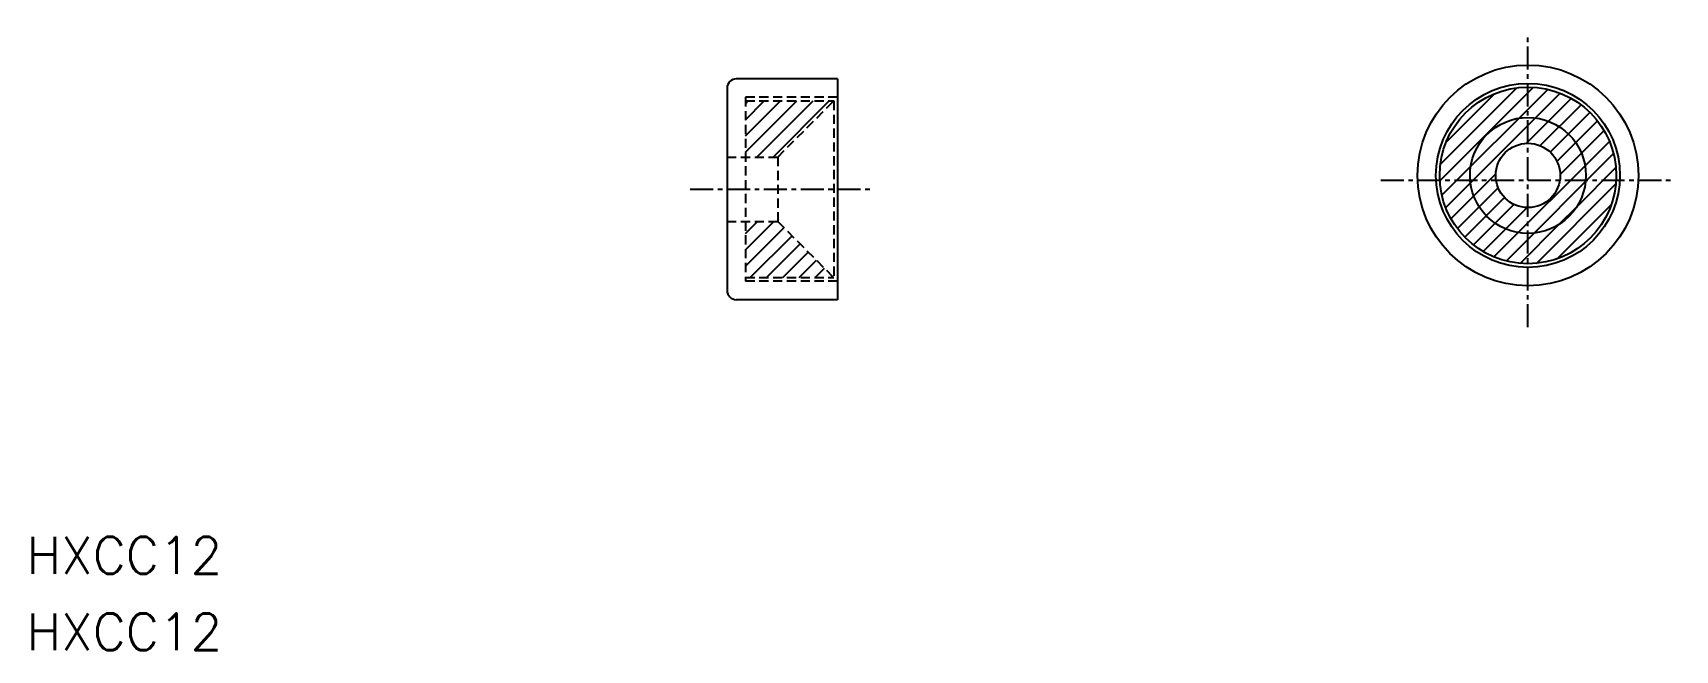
# Model space of a CAD drawing. Extents: x 342.6 to 431.8, y 219.2 to 252.7.
import ezdxf

# ---------------------------------------------------------------- set-up
doc = ezdxf.new("R2010")
doc.units = 0
doc.header["$MEASUREMENT"] = 0
doc.linetypes.add('CENTER', pattern=[2, 1.25, -0.25, 0.25, -0.25])
doc.linetypes.add('DASHED', pattern=[0.75, 0.5, -0.25])
doc.layers.get('0').update_dxf_attribs({"linetype": 'CONTINUOUS'})
doc.layers.add('CENTER', color=1, linetype='CENTER')
doc.styles.get("Standard").update_dxf_attribs({"font": 'txt.shx', "bigfont": '@extfont2.shx'})
pattern_1 = [(45, (9.55994, 0.5021), (-0.4419417, 0.4419417), [])]

msp = doc.modelspace()

# ---------------------------------------------------------------- hatches: boundary and pattern name
at = {"linetype": 'Continuous'}
h = msp.add_hatch(dxfattribs=at)
h.set_pattern_fill('ANSI31', color=3, scale=5, style=0)
h.set_pattern_definition(pattern_1)
h.paths.add_polyline_path([(422.098, 244.748), (420.69, 244.748, 0.391035), (423.83, 241.849), (423.83, 243.249, -0.372653)], flags=17)
h.paths.add_polyline_path([(423.83, 240.199), (423.83, 241.849, -0.391035), (420.69, 244.748), (419.037, 244.748, 0.39897)])
h.paths.add_polyline_path([(428.623, 244.748), (426.97, 244.748, -0.391035), (423.83, 241.849), (423.83, 240.199, 0.39897)])
h.paths.add_polyline_path([(426.98, 244.999, -0.019948), (426.97, 244.748), (428.623, 244.748, 0.013082), (428.63, 244.999, 0.414214), (423.83, 249.799), (423.83, 248.149, -0.414214)])
h.paths.add_polyline_path([(423.83, 248.149), (423.83, 246.749, -0.414214), (425.58, 244.999, -0.036003), (425.562, 244.748), (426.97, 244.748, 0.019948), (426.98, 244.999, 0.414214)], flags=17)
h.paths.add_polyline_path([(419.03, 244.999, 0.013082), (419.037, 244.748), (420.69, 244.748, -0.019948), (420.68, 244.999, -0.414214), (423.83, 248.149), (423.83, 249.799, 0.414214)])
h.paths.add_polyline_path([(423.83, 246.749), (423.83, 248.149, 0.414214), (420.68, 244.999, 0.019948), (420.69, 244.748), (422.098, 244.748, -0.036003), (422.08, 244.999, -0.414214)], flags=17)
h = msp.add_hatch(dxfattribs=at)
h.set_pattern_fill('ANSI31', color=3, scale=5, style=0)
h.set_pattern_definition([(45, (7.75923, 0), (-0.4419417, 0.4419417), [])])
h.paths.add_polyline_path([(386.098, 249.046), (381.298, 249.046), (381.298, 245.996), (383.048, 245.996)])
h.paths.add_polyline_path([(386.098, 239.446), (383.048, 242.496), (381.298, 242.496), (381.298, 239.446)])
h = msp.add_hatch(dxfattribs=at)
h.set_pattern_fill('ANSI31', color=3, scale=5, style=0)
h.set_pattern_definition(pattern_1)
h.paths.add_polyline_path([(423.83, 243.249), (423.83, 241.849, 0.391035), (426.97, 244.748), (425.562, 244.748, -0.372653)])

# ---------------------------------------------------------------- linework, layer by layer
at = {"color": 7, "linetype": 'Continuous'}
for p, q in [((386.298, 250.246), (380.798, 250.246)), ((386.298, 250.246), (386.298, 238.246)), ((380.298, 249.746), (380.298, 238.746)), ((386.298, 238.246), (380.798, 238.246))]:
    msp.add_line(p, q, dxfattribs=at)
at = {"color": 3, "linetype": 'DASHED'}
for p, q in [((386.298, 249.246), (381.298, 249.246)), ((381.298, 249.246), (381.298, 239.246)), ((381.298, 249.046), (386.098, 249.046)), ((383.048, 245.996), (386.098, 249.046)), ((386.098, 249.046), (386.098, 239.446)), ((380.298, 245.996), (383.048, 245.996)), ((383.048, 245.996), (383.048, 242.496)), ((380.298, 242.496), (383.048, 242.496)), ((383.048, 242.496), (386.098, 239.446)), ((381.298, 239.446), (386.098, 239.446)), ((386.298, 239.246), (381.298, 239.246))]:
    msp.add_line(p, q, dxfattribs=at)
at = {"color": 7, "linetype": 'Continuous'}
for radius in [6, 5, 4.8, 3.15, 1.75]:
    msp.add_circle((423.83, 244.999), radius, dxfattribs=at)
for centre, start, end in [((380.798, 249.746), 90, 180), ((380.798, 238.746), 180, 270)]:
    msp.add_arc(centre, 0.5, start, end, dxfattribs=at)
at = {"layer": 'CENTER', "color": 1, "linetype": 'CENTER'}
for p, q in [((423.83, 236.748), (423.83, 252.748)), ((415.83, 244.748), (431.83, 244.748)), ((378.298, 244.246), (388.298, 244.246))]:
    msp.add_line(p, q, dxfattribs=at)

# ---------------------------------------------------------------- texts
at = {"color": 7, "linetype": 'Continuous'}
for p in [(342.219, 223.351), (342.219, 219.197)]:
    msp.add_text('HXCC12', height=2, dxfattribs=at).set_placement(p)

doc.saveas('drawing.dxf')
